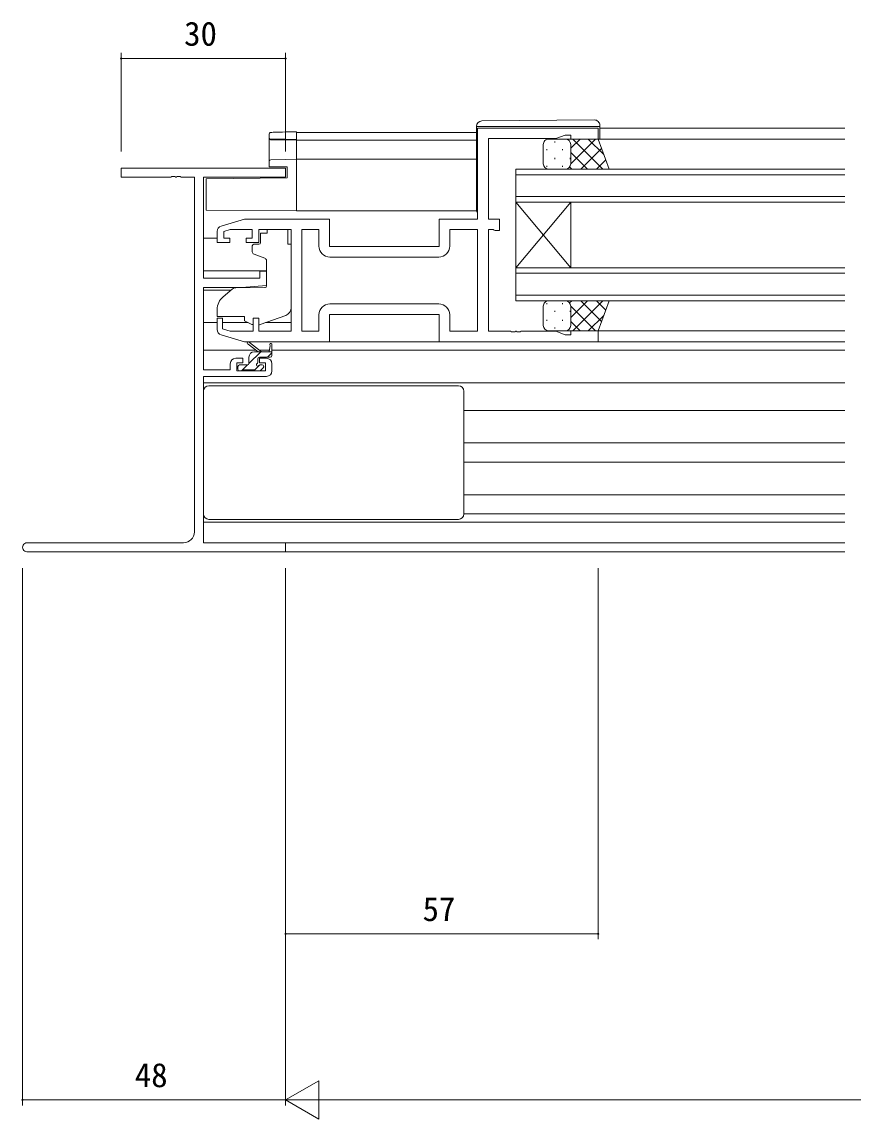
# Model space of a CAD drawing. Units: millimetres, scale not verified. Extents: x -567 to 567, y -403 to 403.
# Drawn here: x -0.9 to 150.7, y -232.1 to -32 of the extents above; entities that cross this region are included whole.
import ezdxf
from ezdxf.enums import TextEntityAlignment as Align

# ---------------------------------------------------------------- set-up
doc = ezdxf.new("R2010")
doc.units = ezdxf.units.MM
doc.header["$LTSCALE"] = 2
for name, color, linetype, lineweight in [('0-1_USER1', 2, 'Continuous', 9), ('0-2_YKK_ZWAK', 4, 'Continuous', 9), ('0-3_YKK_11', 6, 'Continuous', 9), ('0-4_YKK_12', 7, 'Continuous', 9)]:
    doc.layers.add(name, color=color, linetype=linetype, lineweight=lineweight)
doc.styles.add('ＭＳ ゴシック', font='')
doc.styles.get('ＭＳ ゴシック').set_extended_font_data('MS Gothic')

msp = doc.modelspace()

# ---------------------------------------------------------------- linework, layer by layer
at = {"layer": '0-1_USER1'}
for p, q in [((104.538, -51.332), (149.238, -51.332)), ((49.238, -52.132), (82.038, -52.132)), ((49.238, -66.432), (49.238, -52.132)), ((82.038, -53.532), (49.238, -53.532)), ((104.238, -53.332), (149.238, -53.332)), ((49.238, -57.032), (82.038, -57.032)), ((149.238, -59.832), (89.238, -59.832)), ((89.238, -63.832), (149.238, -63.832)), ((89.238, -76.832), (89.238, -64.832)), ((89.238, -76.832), (99.238, -64.832)), ((89.238, -64.832), (99.238, -76.832)), ((99.238, -76.832), (99.238, -64.832)), ((49.238, -66.432), (82.038, -66.432)), ((32.238, -71.432), (34.738, -71.432)), ((32.238, -77.385), (43.738, -77.385)), ((149.238, -77.832), (89.238, -77.832)), ((32.238, -80.878), (37.306, -80.878)), ((89.238, -81.832), (149.238, -81.832)), ((32.238, -86.832), (34.738, -86.832)), ((35.738, -86.832), (40.388, -86.832)), ((43.553, -86.832), (48.238, -86.832)), ((103.738, -88.332), (149.238, -88.332)), ((32.238, -91.832), (41.848, -91.832)), ((42.443, -91.832), (44.292, -91.832)), ((44.738, -91.832), (149.238, -91.832)), ((103.938, -90.332), (149.238, -90.332)), ((32.238, -97.832), (149.238, -97.832)), ((79.738, -102.832), (149.238, -102.832)), ((79.738, -108.785), (149.238, -108.785)), ((79.738, -112.278), (149.238, -112.278)), ((79.738, -118.232), (149.238, -118.232)), ((32.238, -123.232), (149.238, -123.232)), ((149.238, -127.002), (32.538, -127.002)), ((46.938, -128.632), (149.238, -128.632))]:
    msp.add_line(p, q, dxfattribs=at)
for points in [[(149.238, -64.832), (89.238, -64.832), (89.238, -58.832), (149.238, -58.832)], [(149.238, -82.832), (89.238, -82.832), (89.238, -76.832), (149.238, -76.832)]]:
    msp.add_lwpolyline(points, dxfattribs=at)
at = {"layer": '0-2_YKK_ZWAK'}
for p, q in [((103.529, -49.844), (83.029, -50.023)), ((82.038, -51.032), (82.038, -51.332)), ((82.038, -66.332), (82.038, -51.332)), ((82.534, -51.032), (104.034, -51.032)), ((104.034, -51.032), (104.538, -51.032)), ((104.538, -51.032), (104.538, -50.844)), ((104.538, -51.332), (104.538, -51.032)), ((104.538, -51.332), (104.538, -53.332)), ((44.238, -53.066), (44.238, -52.43)), ((44.238, -53.156), (44.238, -53.066)), ((44.238, -57.414), (44.238, -53.156)), ((44.552, -53.361), (44.533, -53.366)), ((49.238, -53.401), (47.186, -53.365)), ((49.238, -53.101), (49.238, -52.3)), ((49.238, -53.101), (49.238, -53.401)), ((49.238, -53.526), (49.238, -53.826)), ((49.238, -56.732), (49.238, -53.826)), ((95.238, -53.332), (98.238, -53.332)), ((96.318, -53.752), (96.318, -53.952)), ((99.148, -53.917), (99.148, -53.952)), ((99.238, -55.023), (100.93, -53.332)), ((99.238, -57.852), (103.758, -53.332)), ((99.606, -53.332), (105.106, -58.832)), ((102.435, -53.332), (105.269, -56.165)), ((94.238, -57.832), (94.238, -54.332)), ((94.903, -55.167), (94.903, -55.367)), ((97.733, -55.167), (97.733, -55.367)), ((99.238, -54.332), (99.238, -57.832)), ((99.238, -54.332), (99.238, -57.832)), ((99.238, -55.792), (102.278, -58.832)), ((101.087, -58.832), (104.864, -55.054)), ((44.238, -58.374), (44.238, -57.414)), ((44.533, -57.114), (47.209, -57.067)), ((49.238, -56.732), (49.238, -57.032)), ((49.238, -65.832), (49.238, -57.332)), ((96.318, -56.782), (96.318, -56.982)), ((99.148, -56.782), (99.148, -56.982)), ((103.915, -58.832), (105.619, -57.128)), ((47.212, -58.426), (44.238, -58.374)), ((94.903, -58.197), (94.903, -58.397)), ((98.238, -58.832), (95.238, -58.832)), ((97.733, -58.197), (97.733, -58.397)), ((98.258, -58.832), (98.258, -58.831)), ((99.043, -58.425), (99.449, -58.832)), ((47.538, -60.432), (32.738, -60.561)), ((32.738, -65.688), (32.738, -60.561)), ((49.238, -65.832), (49.238, -66.432)), ((43.838, -69.862), (47.638, -69.862)), ((43.838, -69.862), (43.838, -70.532)), ((47.638, -69.862), (47.638, -70.532)), ((43.838, -70.532), (42.668, -70.532)), ((42.668, -71.532), (42.668, -70.532)), ((42.668, -71.532), (42.668, -72.232)), ((47.638, -71.532), (47.638, -70.532)), ((47.638, -72.532), (47.638, -71.532)), ((41.138, -72.832), (41.138, -73.881)), ((42.368, -72.532), (41.438, -72.532)), ((47.638, -72.532), (48.238, -72.532)), ((48.238, -84.087), (48.238, -72.532)), ((41.467, -74.351), (43.467, -75.079)), ((43.738, -75.528), (43.738, -80.134)), ((37.501, -80.714), (35.81, -82.134)), ((43.521, -80.433), (38.135, -80.48)), ((94.238, -83.832), (94.238, -87.332)), ((94.903, -83.467), (94.903, -83.267)), ((98.238, -82.832), (95.238, -82.832)), ((97.733, -83.467), (97.733, -83.267)), ((98.258, -82.832), (98.258, -82.832)), ((99.043, -83.238), (99.449, -82.832)), ((99.238, -85.871), (102.278, -82.832)), ((99.238, -83.811), (103.758, -88.332)), ((99.238, -87.332), (99.238, -83.832)), ((99.238, -87.332), (99.238, -83.832)), ((99.606, -88.332), (105.106, -82.832)), ((101.087, -82.832), (104.864, -86.609)), ((103.915, -82.832), (105.619, -84.535)), ((34.738, -84.432), (34.738, -85.732)), ((39.738, -86.032), (39.738, -86.529)), ((42.61, -87.172), (47.248, -85.498)), ((96.318, -84.882), (96.318, -84.682)), ((99.148, -84.882), (99.148, -84.682)), ((102.435, -88.332), (105.269, -85.498)), ((41.044, -87.138), (39.738, -86.529)), ((94.903, -86.497), (94.903, -86.297)), ((96.318, -87.912), (96.318, -87.712)), ((97.733, -86.497), (97.733, -86.297)), ((99.148, -87.746), (99.148, -87.712)), ((99.238, -86.64), (100.93, -88.332)), ((95.238, -88.332), (98.238, -88.332)), ((42.238, -92.132), (40.419, -90.731)), ((42.838, -92.132), (40.62, -90.449)), ((44.438, -91.005), (44.24, -92.132)), ((44.738, -92.832), (44.738, -90.832)), ((54.738, -90.332), (75.738, -90.332)), ((40.532, -94.291), (42.692, -92.132)), ((40.538, -94.232), (40.538, -93.132)), ((41.538, -92.132), (44.738, -92.132)), ((42.138, -94.071), (42.138, -93.432)), ((42.438, -93.132), (44.438, -93.132)), ((43.937, -93.132), (44.738, -92.33)), ((38.538, -94.832), (38.538, -95.332)), ((40.238, -94.532), (38.838, -94.532)), ((38.838, -95.632), (39.338, -95.632)), ((39.192, -95.632), (40.298, -94.526)), ((39.538, -95.432), (41.638, -95.432)), ((41.637, -95.432), (42.528, -94.54)), ((41.838, -95.632), (42.438, -95.632)), ((42.938, -94.532), (42.599, -94.532)), ((42.65, -95.544), (43.15, -95.044)), ((32.238, -99.332), (32.238, -121.732)), ((41.738, -98.332), (33.238, -98.332)), ((70.738, -98.332), (41.738, -98.332)), ((78.738, -98.332), (70.738, -98.332)), ((79.738, -99.332), (79.738, -106.632)), ((79.738, -121.732), (79.738, -106.632)), ((149.238, -121.732), (79.738, -121.732)), ((33.238, -122.732), (78.738, -122.732))]:
    msp.add_line(p, q, dxfattribs=at)
for points in [[(47.186, -52.037), (46.665, -52.047), (46.166, -52.059), (45.708, -52.071), (45.306, -52.084), (44.977, -52.097), (44.733, -52.109), (44.583, -52.12)], [(47.186, -52.037), (49.238, -52.001), (49.238, -52.3)], [(82.038, -51.023), (82.038, -51.032), (82.534, -51.032)], [(44.558, -52.122), (44.438, -52.146), (44.301, -52.246), (44.238, -52.43)], [(44.238, -53.156), (44.244, -53.212), (44.26, -53.266), (44.288, -53.315), (44.324, -53.359), (44.369, -53.395), (44.42, -53.422), (44.475, -53.439), (44.533, -53.446)], [(44.533, -53.446), (49.238, -53.526), (49.238, -53.401)], [(47.186, -53.365), (46.705, -53.358), (46.242, -53.352), (45.81, -53.348), (45.424, -53.347), (45.095, -53.347), (44.836, -53.35), (44.653, -53.354), (44.552, -53.361)], [(98.238, -58.832), (106.238, -58.832), (104.238, -53.332), (98.238, -53.332)], [(47.209, -57.067), (49.238, -57.032), (49.238, -57.332)], [(47.538, -60.432), (47.538, -58.432), (47.212, -58.426)], [(49.238, -66.432), (32.738, -66.288), (32.738, -65.688)], [(98.238, -82.832), (106.238, -82.832), (104.238, -88.332), (98.238, -88.332)], [(34.738, -85.732), (39.738, -85.732), (39.738, -86.032)]]:
    msp.add_lwpolyline(points, dxfattribs=at)
for centre, radius, start, end in [((83.038, -51.023), 1, 90.5, 180), ((103.538, -50.844), 1, 0, 90.5), ((44.538, -53.066), 0.3, 180.00426, 269.00446), ((95.238, -54.332), 1, 89.9999, 179.9999), ((98.238, -54.332), 1, 359.9999, 89.9999), ((98.238, -54.332), 1, 359.9999, 89.9999), ((44.538, -57.414), 0.3, 91, 180), ((95.238, -57.832), 1, 179.9999, 269.9999), ((98.238, -57.832), 1, 269.9999, 359.9999), ((98.238, -57.832), 1, 269.9999, 359.9999), ((82.538, -66.332), 0.5, 180, 233.13017), ((41.438, -72.832), 0.3, 90, 180), ((41.638, -73.881), 0.5, 180, 250), ((42.368, -72.232), 0.3, 270, 0), ((43.238, -75.528), 0.5, 0, 70), ((38.144, -81.48), 1, 90.5, 130), ((43.438, -80.134), 0.3, 270.5, 0), ((37.738, -84.432), 3, 130, 180), ((95.238, -83.832), 1, 90.0001, 180.0001), ((98.238, -83.832), 1, 0.0001, 90.0001), ((98.238, -83.832), 1, 0.0001, 90.0001), ((46.738, -84.087), 1.5, 289.85326, 0), ((41.467, -86.232), 1, 245, 262.59308), ((42.27, -86.232), 1, 273.88684, 289.85326), ((95.238, -87.332), 1, 180.0001, 270.0001), ((98.238, -87.332), 1, 270.0001, 0.0001), ((98.238, -87.332), 1, 270.0001, 0.0001), ((40.438, -90.532), 0.2, 24.41711, 264.41711), ((44.538, -90.832), 0.2, 0, 240), ((41.538, -93.132), 1, 90, 180), ((41.838, -94.071), 0.3, 303.05573, 0), ((42.438, -93.432), 0.3, 90, 180), ((44.438, -92.832), 0.3, 270, 0), ((38.838, -94.832), 0.3, 90, 180), ((38.838, -95.332), 0.3, 180, 270), ((39.338, -95.432), 0.2, 270, 0), ((40.238, -94.232), 0.3, 270, 0), ((41.838, -95.432), 0.2, 180, 270), ((42.138, -94.532), 0.25, 123.05573, 326.94427), ((42.599, -94.832), 0.3, 90, 146.94427), ((42.438, -95.332), 0.3, 270, 315), ((42.938, -94.832), 0.3, 315, 90), ((33.238, -99.332), 1, 90, 180), ((78.738, -99.332), 1, 0, 90), ((33.238, -121.732), 1, 180, 270), ((78.738, -121.732), 1, 270, 0)]:
    msp.add_arc(centre, radius, start, end, dxfattribs=at)
at = {"layer": '0-3_YKK_11'}
for p, q in [((17.238, -55.632), (17.238, -37.632)), ((47.238, -55.632), (47.238, -37.632)), ((17.238, -38.632), (47.238, -38.632)), ((-0.762, -131.632), (-0.762, -229.632)), ((47.238, -131.632), (47.238, -199.329)), ((47.238, -131.632), (47.238, -229.632)), ((47.238, -131.632), (47.238, -229.632)), ((104.238, -131.632), (104.238, -199.329)), ((47.238, -198.329), (104.238, -198.329)), ((47.238, -228.632), (53.3, -225.132)), ((53.3, -232.132), (53.3, -225.132)), ((-0.762, -228.632), (47.238, -228.632)), ((47.238, -228.632), (53.3, -232.132)), ((47.238, -228.632), (59.362, -228.632)), ((54.238, -228.632), (380.238, -228.632))]:
    msp.add_line(p, q, dxfattribs=at)
for centre, start, end in [((17.238, -38.632), 0, 180), ((17.238, -38.632), 180, 0), ((47.238, -38.632), 0, 180), ((47.238, -38.632), 180, 0), ((47.238, -198.329), 0, 180), ((47.238, -198.329), 180, 0), ((104.238, -198.329), 0, 180), ((104.238, -198.329), 180, 0), ((-0.762, -228.632), 0, 180), ((-0.762, -228.632), 180, 0)]:
    msp.add_arc(centre, 0.106, start, end, dxfattribs=at)
at = {"layer": '0-4_YKK_12'}
for p, q in [((75.168, -74.862), (55.308, -74.862)), ((75.168, -74.862), (55.308, -74.862)), ((55.308, -83.402), (75.168, -83.402)), ((44.738, -94.332), (44.738, -95.632)), ((0.053, -127.002), (28.608, -127.002))]:
    msp.add_line(p, q, dxfattribs=at)
for points in [[(35.451, -69.218), (39.738, -67.932), (55.238, -67.932), (55.238, -72.932), (75.238, -72.932), (75.238, -67.932), (82.238, -67.932), (82.238, -51.332), (104.238, -51.332), (104.238, -53.332), (99.238, -53.332), (99.238, -52.632), (98.238, -52.632), (96.507, -53.262), (84.238, -53.262), (84.238, -67.932), (86.238, -67.932), (86.238, -70.032), (85.438, -70.032), (85.274, -69.947), (85.111, -69.862), (84.238, -69.862), (84.238, -88.402), (88.28, -88.402), (88.463, -88.522), (89.013, -88.522), (89.196, -88.402), (89.28, -88.402), (89.463, -88.522), (90.013, -88.522), (90.196, -88.402), (96.507, -88.402), (98.238, -89.032), (99.238, -89.032), (99.238, -88.332), (104.238, -88.332), (104.238, -90.332)], [(30.608, -125.002), (30.608, -60.262), (28.196, -60.262), (28.013, -60.142), (27.463, -60.142), (27.28, -60.262), (27.196, -60.262), (27.013, -60.142), (26.463, -60.142), (26.28, -60.262), (17.238, -60.262), (17.238, -58.632), (47.238, -58.632), (47.238, -60.262), (32.238, -60.262), (32.238, -78.732), (42.538, -78.732), (42.538, -77.432), (43.738, -77.432), (43.738, -80.038), (39.238, -80.432), (32.238, -80.432), (32.238, -95.432), (37.138, -95.432), (37.138, -94.332)], [(34.738, -88.088), (34.738, -86.032), (35.738, -86.032), (35.738, -87.983), (37.133, -88.402), (41.338, -88.402), (41.338, -86.032), (42.338, -86.032), (42.338, -88.402), (48.238, -88.402), (48.238, -69.862), (42.338, -69.862), (42.338, -72.232), (40.038, -72.232), (40.038, -71.432), (41.138, -71.432), (41.138, -69.862), (37.133, -69.862), (35.938, -70.22), (35.938, -71.432), (37.038, -71.432), (37.038, -72.232), (34.738, -72.232), (34.738, -70.176)], [(53.308, -72.862), (53.308, -69.862), (50.168, -69.862), (50.168, -88.402), (53.308, -88.402), (53.308, -85.402)], [(77.168, -85.402), (77.168, -88.402), (82.238, -88.402), (82.238, -69.862), (77.168, -69.862), (77.168, -72.862)], [(104.238, -90.332), (75.238, -90.332), (75.238, -85.332), (55.238, -85.332), (55.238, -90.332), (39.738, -90.332), (35.451, -89.045)], [(38.138, -93.332), (39.438, -93.332), (39.438, -94.132), (38.338, -94.132), (38.338, -95.632), (43.538, -95.632), (43.538, -94.132), (42.438, -94.132), (42.438, -93.332), (43.738, -93.332)], [(43.738, -96.632), (32.238, -96.632), (32.238, -127.002), (47.238, -127.002), (47.238, -128.632), (0.053, -128.632)]]:
    msp.add_lwpolyline(points, dxfattribs=at)
for centre, radius, start, end in [((35.738, -70.176), 1, 106.69926, 180.00004), ((55.308, -72.862), 2, 180.00001, 269.99999), ((75.168, -72.862), 2, 270.00001, 359.99999), ((55.308, -85.402), 2, 90.00001, 179.99999), ((75.168, -85.402), 2, 0.00001, 89.99999), ((35.738, -88.088), 1, 179.99996, 253.30074), ((38.138, -94.332), 1, 90.00001, 179.99999), ((43.738, -94.332), 1, 0.00001, 89.99999), ((43.738, -95.632), 1, 270.00001, 359.99999), ((28.608, -125.002), 2, 270.00001, 359.99999), ((0.053, -127.817), 0.815, 89.99999, 270.00001)]:
    msp.add_arc(centre, radius, start, end, dxfattribs=at)

# ---------------------------------------------------------------- texts
at = {"layer": '0-3_YKK_11', "style": 'ＭＳ ゴシック'}
for s, p in [('30', (28.718, -37.632)), ('57', (72.218, -197.329)), ('48', (19.718, -227.632))]:
    msp.add_text(s, height=4.399, dxfattribs=at).set_placement(p, align=Align.BOTTOM_LEFT)

doc.saveas('drawing.dxf')
